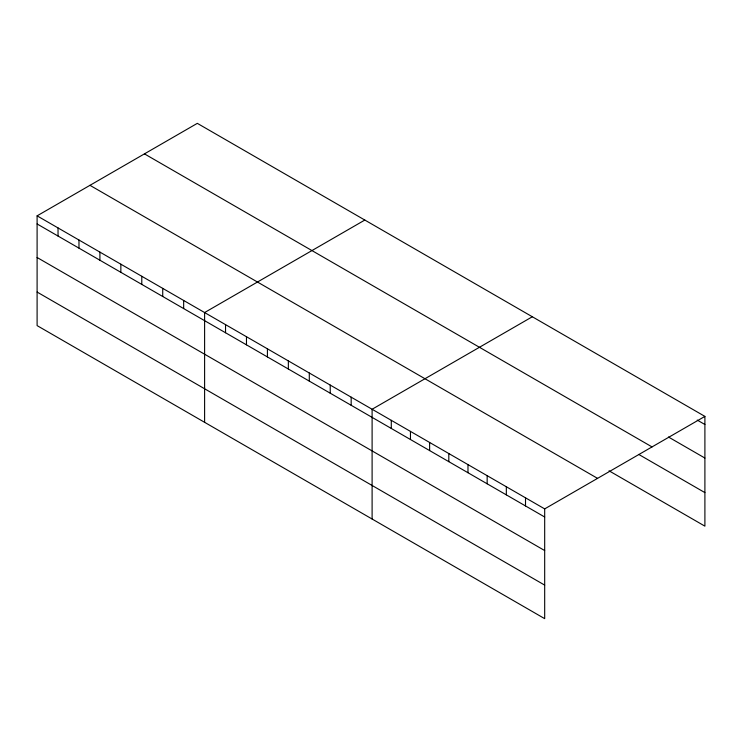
<?xml version="1.0" encoding="UTF-8"?>
<svg xmlns="http://www.w3.org/2000/svg" width="742" height="742" viewBox="0 0 742 742"><rect width="100%" height="100%" fill="white"/><g stroke="black" fill="none" stroke-linecap="round" stroke-linejoin="round"><path stroke-width="1.11" d="M37.1 215.848L544.684 508.891L544.684 618.652L37.1 325.608L37.1 215.848L197.316 123.348L704.9 416.392L704.9 526.152L609.024 470.799M364.823 220.049L204.606 312.549L204.606 422.309M532.32 316.76L372.104 409.259L372.104 519.02M544.684 508.891L704.9 416.392M697.23 420.083L704.9 424.507M668.468 437.019L704.9 458.055M144.449 153.872L652.033 446.916M638.741 454.419L704.9 492.614M89.968 185.324L597.551 478.367M37.1 223.963L544.684 517.007M37.1 257.502L544.684 550.555M37.1 292.06L544.684 585.113M525.512 497.826L525.512 505.942M506.332 486.752L506.332 494.868M487.16 475.687L487.16 483.793M467.979 464.613L467.979 472.728M448.808 453.538L448.808 461.654M429.627 442.473L429.627 450.589M410.456 431.399L410.456 439.514M391.284 420.324L391.284 428.44M351.17 397.165L351.17 405.28M330.227 385.079L330.227 393.195M309.293 372.994L309.293 381.11M288.35 360.909L288.35 369.015M267.417 348.814L267.417 356.93M246.474 336.729L246.474 344.844M225.54 324.644L225.54 332.759M183.664 300.464L183.664 308.579M162.73 288.378L162.73 296.494M141.787 276.284L141.787 284.399M120.853 264.198L120.853 272.314M99.91 252.113L99.91 260.229M78.977 240.018L78.977 248.134M58.034 227.933L58.034 236.049"/></g></svg>
